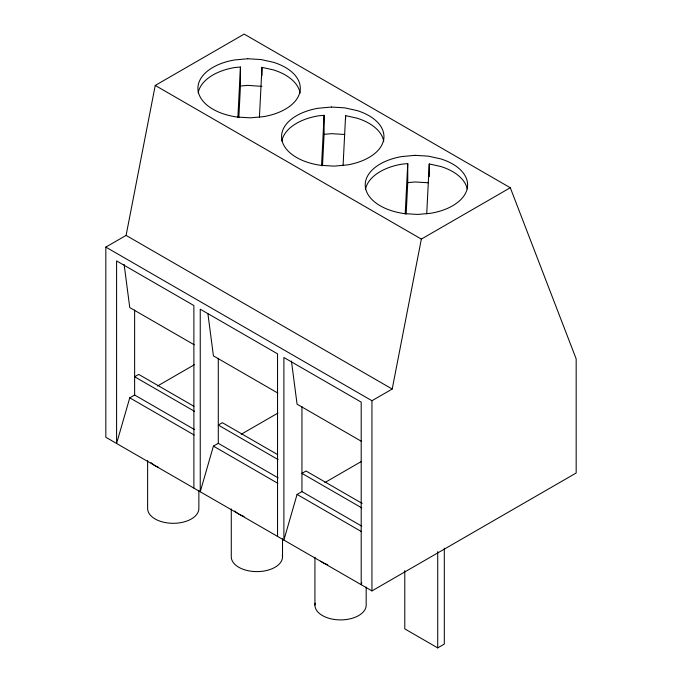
<?xml version="1.0" encoding="UTF-8"?>
<svg xmlns="http://www.w3.org/2000/svg" width="682" height="682" viewBox="0 0 682 682"><rect width="100%" height="100%" fill="white"/><g stroke="black" fill="none" stroke-linecap="round" stroke-linejoin="round"><path stroke-width="1.02" d="M237.89 117.33L240.439 67.024L234.565 67.561A51.193 29.556 0 0 0 198.198 92.82M238.845 117.483L240.439 86.043L240.439 67.024M259.424 117.236L261.948 67.356L273.533 69.922A51.193 29.556 0 0 1 300.089 93.204M321.546 165.624L324.095 115.326L318.213 115.863A51.193 29.556 0 0 0 281.854 141.114M322.501 165.777L324.095 134.337L324.095 115.326M343.08 165.53L345.603 115.659L357.189 118.225A51.193 29.556 0 0 1 383.744 141.498M405.202 213.926L407.751 163.62L401.868 164.157A51.193 29.556 0 0 0 365.501 189.408M406.157 214.08L407.751 182.64L407.751 163.62M426.727 213.833L429.251 163.953L440.836 166.519A51.193 29.556 0 0 1 467.221 188.829M126.093 235.401L155.24 85.446L244.173 34.1L510.289 187.738L576.171 358.894L576.171 473.001L371.946 590.91L105.829 437.264L105.829 247.097L126.093 235.401L392.201 389.038L421.357 239.084L510.289 187.738M194.455 429.549L134.635 395.023L129.759 397.836L116.588 443.479L116.588 260.908L193.884 305.536L193.884 488.107M278.103 477.852L218.291 443.317L213.415 446.13L200.244 491.773L200.244 309.21L277.54 353.83L277.54 536.402M361.758 526.146L301.947 491.611L297.071 494.433L283.891 540.067L283.891 357.504L361.196 402.133L361.196 584.696L361.775 582.667M157.516 385.995L194.319 364.751M241.172 434.289L277.966 413.045M105.829 247.097L371.946 400.735L392.201 389.038M324.828 482.592L361.622 461.347M404.784 570.689L404.784 628.881L437.716 647.9L444.306 644.098L444.306 548.251M240.439 86.043L247.762 85.369L261.948 86.375M324.095 134.337L331.418 133.672L344.708 134.473M407.751 182.64L415.074 181.966L428.364 182.776M155.24 85.446L421.357 239.084M194.174 344.76L129.759 307.573L124.133 264.463M277.83 393.062L213.415 355.868L207.925 313.814M361.486 441.356L297.071 404.17L291.444 361.059M193.927 406.284L138.71 374.409L134.635 376.762L194.455 411.297M277.583 454.587L222.366 422.704L218.291 425.057L278.103 459.591M362.151 503.41L306.022 471.006L301.947 473.359L361.758 507.894M129.759 397.836L194.174 435.022M213.415 446.13L277.83 483.325M297.071 494.433L361.486 531.619M437.716 551.61L437.716 647.9M429.251 163.953L429.251 176.629M371.946 400.735L371.946 590.91M366.174 587.006L366.174 605.113A25.618 14.791 0 0 1 338.877 619.87A25.618 14.791 0 0 1 315.152 603.178M345.603 115.659L345.603 118.83M314.931 557.185L314.931 605.113M301.947 406.643L301.947 491.611M282.519 538.712L282.519 556.81M261.948 67.356L261.948 75.813M231.275 508.891L231.275 556.81A25.618 14.791 0 0 0 258.572 571.576A25.618 14.791 0 0 0 282.297 554.884M218.291 358.348L218.291 443.317M198.863 490.409L198.863 508.516A25.618 14.791 0 0 1 173.245 523.307A25.618 14.791 0 0 1 147.619 508.516L147.619 460.589M134.635 310.054L134.635 395.023M244.088 516.376A25.618 14.791 0 0 1 234.71 510.963M327.744 564.67A25.618 14.791 0 0 1 320.642 561.175M158.548 467.383A25.618 14.791 0 0 1 151.054 462.66M247.762 58.746L234.565 59.956A51.193 29.556 0 0 0 197.933 89.078A51.193 29.556 0 0 0 237.166 117.04L250.465 117.841L263.661 116.631A51.193 29.556 0 0 0 300.029 91.379A51.193 29.556 0 0 0 273.533 62.318L261.053 59.556L247.762 58.746M331.418 107.048L318.213 108.25A51.193 29.556 0 0 0 281.589 137.372A51.193 29.556 0 0 0 320.821 165.334L334.112 166.135L347.317 164.933A51.193 29.556 0 0 0 383.676 139.674A51.193 29.556 0 0 0 357.189 110.612L344.708 107.85L331.418 107.048M415.074 155.343L401.868 156.553A51.193 29.556 0 0 0 365.245 185.666A51.193 29.556 0 0 0 404.477 213.628L417.768 214.438L430.964 213.227A51.193 29.556 0 0 0 467.332 187.976A51.193 29.556 0 0 0 440.836 158.915L428.364 156.152L415.074 155.343"/></g></svg>
